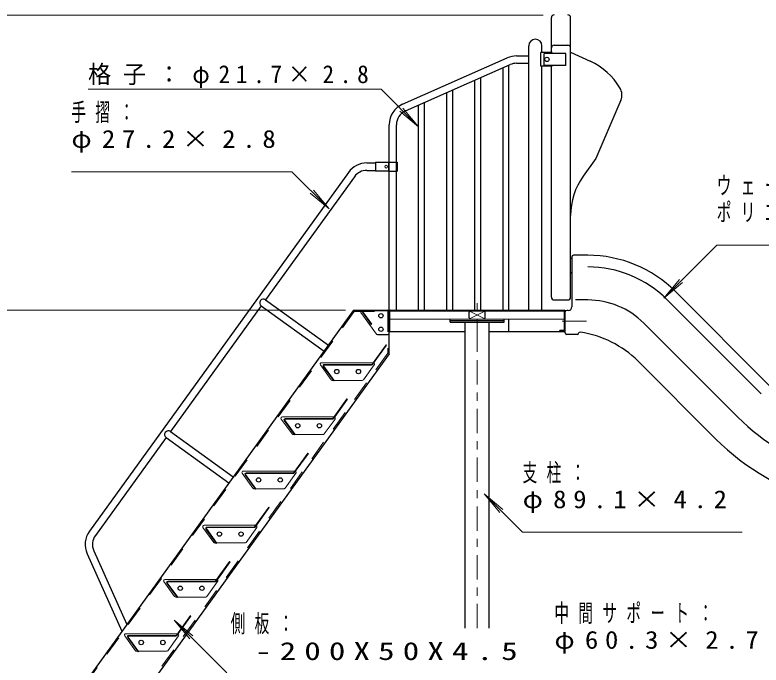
# Model space of a CAD drawing. Units: millimetres on the paper. Extents: x -365 to 0, y -61 to 257.
# Drawn here: x -283.1 to -191.3, y 104.2 to 184.2 of the extents above; entities that cross this region are included whole.
import ezdxf

# ---------------------------------------------------------------- set-up
doc = ezdxf.new("R2010")
doc.units = ezdxf.units.MM
doc.linetypes.add('USER1', pattern=[4.5, 2.5, -2])
doc.linetypes.add('USER2', pattern=[6, 3, -1, 1, -1])
doc.layers.add('LY_1', color=7, linetype='Continuous', lineweight=13)
doc.styles.add('ＭＳ ゴシック', font='')
doc.styles.get('ＭＳ ゴシック').set_extended_font_data('MS Gothic')

msp = doc.modelspace()

# ---------------------------------------------------------------- linework, layer by layer
at = {"layer": 'LY_1'}
for p, q in [((-218.082, 184.2), (-292.993, 184.2)), ((-274.096, 175.078), (-238.046, 175.078)), ((-238.046, 175.078), (-233.414, 170.445)), ((-233.414, 170.445), (-235.342, 172.743)), ((-233.414, 170.445), (-235.712, 172.374)), ((-276.145, 164.913), (-249.007, 164.913)), ((-249.007, 164.913), (-244.445, 160.351)), ((-244.445, 160.351), (-246.373, 162.649)), ((-244.445, 160.351), (-246.743, 162.28)), ((-196.734, 155.898), (-203.255, 149.376)), ((-196.734, 155.898), (-166.734, 155.898)), ((-203.255, 149.376), (-201.326, 151.675)), ((-203.255, 149.376), (-200.957, 151.305)), ((-242.417, 147.881), (-292.993, 147.881)), ((-242.417, 147.881), (-292.327, 147.881)), ((-238.599, 144.95), (-240.525, 147.617)), ((-239.247, 146.141), (-240.329, 147.638)), ((-239.185, 146.186), (-240.266, 147.683)), ((-240.204, 147.805), (-237.202, 147.805)), ((-227.154, 146.835), (-225.277, 147.774)), ((-225.277, 146.835), (-227.154, 147.774)), ((-239.247, 146.141), (-239.185, 146.186)), ((-236.972, 146.805), (-215.459, 146.805)), ((-237.416, 143.647), (-239.149, 141.246)), ((-237.354, 143.602), (-239.087, 141.202)), ((-237.416, 143.647), (-237.354, 143.602)), ((-245.372, 141.428), (-239.018, 141.428)), ((-244.183, 139.33), (-245.508, 141.164)), ((-243.867, 139.204), (-245.143, 140.972)), ((-243.805, 139.249), (-245.081, 141.016)), ((-245.019, 141.215), (-239.212, 141.215)), ((-245.019, 141.138), (-239.212, 141.138)), ((-238.889, 141.164), (-240.213, 139.33)), ((-244.048, 139.261), (-240.348, 139.261)), ((-243.867, 139.204), (-243.805, 139.249)), ((-242.231, 136.98), (-243.964, 134.58)), ((-242.169, 136.935), (-243.902, 134.535)), ((-242.231, 136.98), (-242.169, 136.935)), ((-248.998, 132.664), (-250.322, 134.497)), ((-250.187, 134.761), (-243.833, 134.761)), ((-248.682, 132.538), (-249.958, 134.305)), ((-248.62, 132.582), (-249.896, 134.35)), ((-249.834, 134.548), (-244.026, 134.548)), ((-249.834, 134.471), (-244.026, 134.471)), ((-243.704, 134.497), (-245.028, 132.664)), ((-248.863, 132.595), (-245.163, 132.595)), ((-248.682, 132.538), (-248.62, 132.582)), ((-247.046, 130.313), (-248.779, 127.913)), ((-246.983, 130.268), (-248.717, 127.868)), ((-247.046, 130.313), (-246.983, 130.268)), ((-253.813, 125.997), (-255.137, 127.83)), ((-255.002, 128.095), (-248.648, 128.095)), ((-253.497, 125.871), (-254.773, 127.638)), ((-253.434, 125.916), (-254.711, 127.683)), ((-254.649, 127.881), (-248.841, 127.881)), ((-254.649, 127.805), (-248.841, 127.805)), ((-248.519, 127.83), (-249.843, 125.997)), ((-253.678, 125.928), (-249.978, 125.928)), ((-253.497, 125.871), (-253.434, 125.916)), ((-225.353, 125.319), (-223.425, 123.02)), ((-225.353, 125.319), (-223.055, 123.39)), ((-220.617, 120.582), (-225.353, 125.319)), ((-251.86, 123.647), (-253.594, 121.246)), ((-251.798, 123.602), (-253.532, 121.202)), ((-251.86, 123.647), (-251.798, 123.602)), ((-259.817, 121.428), (-253.463, 121.428)), ((-259.463, 121.215), (-253.656, 121.215)), ((-258.628, 119.33), (-259.952, 121.164)), ((-258.311, 119.204), (-259.588, 120.972)), ((-258.249, 119.249), (-259.526, 121.016)), ((-259.463, 121.138), (-253.656, 121.138)), ((-253.334, 121.164), (-254.658, 119.33)), ((-220.617, 120.582), (-193.617, 120.582)), ((-258.493, 119.261), (-254.793, 119.261)), ((-258.311, 119.204), (-258.249, 119.249)), ((-256.675, 116.98), (-258.409, 114.58)), ((-256.613, 116.935), (-258.347, 114.535)), ((-256.675, 116.98), (-256.613, 116.935)), ((-263.443, 112.664), (-264.767, 114.497)), ((-264.632, 114.761), (-258.278, 114.761)), ((-263.126, 112.538), (-264.403, 114.305)), ((-263.064, 112.582), (-264.34, 114.35)), ((-264.278, 114.548), (-258.471, 114.548)), ((-264.278, 114.471), (-258.471, 114.471)), ((-258.148, 114.497), (-259.473, 112.664)), ((-263.308, 112.595), (-259.608, 112.595)), ((-263.126, 112.538), (-263.064, 112.582)), ((-261.49, 110.313), (-263.224, 107.913)), ((-261.428, 110.268), (-263.161, 107.868)), ((-261.49, 110.313), (-261.428, 110.268)), ((-263.512, 109.766), (-261.583, 107.468)), ((-263.512, 109.766), (-261.214, 107.837)), ((-257.035, 103.289), (-263.512, 109.766)), ((-268.258, 105.997), (-269.582, 107.83)), ((-269.446, 108.095), (-263.092, 108.095)), ((-267.941, 105.871), (-269.217, 107.638)), ((-267.879, 105.916), (-269.155, 107.683)), ((-269.093, 107.881), (-263.286, 107.881)), ((-269.093, 107.805), (-263.286, 107.805)), ((-262.963, 107.83), (-264.287, 105.997)), ((-268.122, 105.928), (-264.422, 105.928)), ((-267.941, 105.871), (-267.879, 105.916))]:
    msp.add_line(p, q, dxfattribs=at)
at = {"layer": 'LY_1', "lineweight": 25}
for p, q in [((-217.082, 179.578), (-217.082, 183.881)), ((-214.716, 149.481), (-214.716, 183.881)), ((-219.859, 147.881), (-219.859, 180.405)), ((-218.239, 179.578), (-218.239, 180.405)), ((-216.749, 180.481), (-215.049, 180.481)), ((-221.381, 179.168), (-219.859, 179.168)), ((-218.382, 177.911), (-218.382, 179.578)), ((-216.967, 179.578), (-218.382, 179.578)), ((-215.316, 179.478), (-217.982, 179.478)), ((-217.982, 178.011), (-217.982, 179.478)), ((-216.967, 179.478), (-216.967, 179.578)), ((-215.316, 178.011), (-215.316, 179.478)), ((-214.716, 179.632), (-212.3, 178.519)), ((-235.388, 173.243), (-222.506, 178.931)), ((-221.381, 178.261), (-219.859, 178.261)), ((-235.022, 172.414), (-222.14, 178.101)), ((-223.021, 147.881), (-223.021, 177.712)), ((-222.298, 147.881), (-222.298, 178.031)), ((-216.967, 177.911), (-218.382, 177.911)), ((-218.239, 147.881), (-218.239, 177.911)), ((-215.316, 178.011), (-217.982, 178.011)), ((-217.082, 149.481), (-217.082, 177.911)), ((-216.967, 177.911), (-216.967, 178.011)), ((-225.762, 147.881), (-225.762, 176.502)), ((-226.486, 147.881), (-226.486, 176.183)), ((-229.95, 147.881), (-229.95, 174.653)), ((-229.226, 147.881), (-229.226, 174.973)), ((-208.536, 173.721), (-211.614, 166.534)), ((-233.414, 147.881), (-233.414, 173.124)), ((-232.69, 147.881), (-232.69, 173.443)), ((-237.049, 147.881), (-237.049, 170.694)), ((-236.142, 147.881), (-236.142, 170.694)), ((-211.614, 166.534), (-213.158, 164.379)), ((-239.789, 166.001), (-238.716, 166.001)), ((-238.716, 166.081), (-237.129, 166.081)), ((-238.716, 166.081), (-238.716, 165.015)), ((-237.129, 166.098), (-236.062, 166.098)), ((-237.129, 166.098), (-237.129, 164.998)), ((-236.062, 166.098), (-236.062, 164.998)), ((-242.048, 164.846), (-273.93, 120.701)), ((-239.789, 165.095), (-238.716, 165.095)), ((-238.716, 165.015), (-237.129, 165.015)), ((-237.129, 164.998), (-236.062, 164.998)), ((-241.313, 164.315), (-252.251, 149.171)), ((-214.561, 154.448), (-214.561, 148.302)), ((-212.602, 154.648), (-214.361, 154.648)), ((-214.761, 154.152), (-214.761, 152.604)), ((-201.826, 150.184), (-190.263, 138.621)), ((-252.251, 149.171), (-244.519, 143.586)), ((-216.749, 149.148), (-215.049, 149.148)), ((-212.602, 149.148), (-214.121, 149.148)), ((-202.84, 149.171), (-191.277, 137.608)), ((-241.417, 147.881), (-275.049, 101.314)), ((-252.782, 148.436), (-263.961, 132.957)), ((-252.782, 148.436), (-245.05, 142.851)), ((-241.417, 147.881), (-237.202, 147.881)), ((-236.906, 147.881), (-215.526, 147.881)), ((-214.995, 147.869), (-215.182, 147.869)), ((-237.126, 147.728), (-237.126, 145.215)), ((-237.049, 142.543), (-237.049, 147.738)), ((-236.972, 145.215), (-236.972, 147.738)), ((-236.906, 147.805), (-215.526, 147.805)), ((-227.216, 146.958), (-227.216, 147.651)), ((-225.216, 146.958), (-225.216, 147.651)), ((-215.459, 145.215), (-215.459, 147.738)), ((-215.382, 145.115), (-215.382, 147.738)), ((-229.549, 146.605), (-229.549, 146.805)), ((-229.549, 146.405), (-229.549, 146.605)), ((-229.549, 146.605), (-222.882, 146.605)), ((-229.549, 146.405), (-222.882, 146.405)), ((-227.701, 108.76), (-227.701, 146.405)), ((-224.731, 108.76), (-224.731, 146.405)), ((-222.882, 146.605), (-222.882, 146.805)), ((-222.882, 146.405), (-222.882, 146.605)), ((-222.326, 145.215), (-222.326, 146.805)), ((-205.715, 146.295), (-194.152, 134.732)), ((-237.049, 145.215), (-237.126, 145.215)), ((-227.701, 145.215), (-236.972, 145.215)), ((-215.382, 145.215), (-224.731, 145.215)), ((-215.549, 145.381), (-216.049, 145.381)), ((-216.049, 145.215), (-216.049, 145.381)), ((-238.464, 144.881), (-237.216, 144.881)), ((-213.919, 144.915), (-215.182, 144.915)), ((-237.049, 142.543), (-270.027, 96.881)), ((-206.418, 141.624), (-196.839, 132.045)), ((-240.172, 141.138), (-243.506, 141.138)), ((-244.987, 134.471), (-248.321, 134.471)), ((-264.491, 132.222), (-273.195, 120.17)), ((-264.491, 132.222), (-256.759, 126.638)), ((-263.961, 132.957), (-256.228, 127.373)), ((-249.802, 127.805), (-253.135, 127.805)), ((-254.617, 121.138), (-257.95, 121.138)), ((-274.214, 117.929), (-269.936, 108.393)), ((-273.387, 118.3), (-269.323, 109.242)), ((-259.432, 114.471), (-262.765, 114.471)), ((-264.246, 107.805), (-267.58, 107.805))]:
    msp.add_line(p, q, dxfattribs=at)
at = {"layer": 'LY_1', "linetype": 'USER2'}
for p, q in [((-226.216, 143.759), (-226.216, 149.368)), ((-212.743, 146.548), (-216.268, 146.548)), ((-226.216, 108.76), (-226.216, 143.759))]:
    msp.add_line(p, q, dxfattribs=at)
at = {"layer": 'LY_1', "linetype": 'USER1'}
for p, q in [((-241.34, 147.731), (-274.899, 101.265)), ((-241.34, 147.731), (-237.199, 147.731)), ((-237.199, 147.731), (-237.199, 142.591)), ((-237.199, 142.591), (-270.103, 97.031))]:
    msp.add_line(p, q, dxfattribs=at)
at = {"layer": 'LY_1', "lineweight": 25}
for centre in [(-217.634, 178.745), (-238.049, 147.215), (-238.049, 145.548), (-243.484, 140.345), (-240.818, 140.345), (-248.299, 133.678), (-245.633, 133.678), (-253.114, 127.011), (-250.447, 127.011), (-257.929, 120.345), (-255.262, 120.345), (-262.744, 113.678), (-260.077, 113.678), (-267.558, 107.011), (-264.892, 107.011)]:
    msp.add_circle(centre, 0.267, dxfattribs=at)
at = {"layer": 'LY_1'}
msp.add_circle((-237.396, 165.548), 0.167, dxfattribs=at)
at = {"layer": 'LY_1', "lineweight": 25}
for centre, radius, start, end in [((-216.749, 183.881), 0.333, 90, 180), ((-215.049, 183.881), 0.333, 0, 90), ((-219.049, 180.405), 0.81, 0, 180), ((-216.749, 180.148), 0.333, 90, 180), ((-215.049, 180.148), 0.333, 0, 90), ((-221.381, 176.381), 2.787, 90, 113.82161), ((-221.381, 176.381), 1.88, 90, 113.82161), ((-215.787, 170.95), 8.333, 30.92221, 65.26068), ((-210.068, 174.376), 1.667, 336.86307, 30.92221), ((-234.262, 170.694), 2.787, 113.82161, 180), ((-234.262, 170.694), 1.88, 113.82161, 180), ((-239.789, 163.215), 2.787, 90, 144.16234), ((-239.789, 163.215), 1.88, 90, 144.16234), ((-206.382, 159.528), 8.333, 144.39388, 180), ((-214.661, 154.352), 0.1, 270, 0), ((-214.361, 154.448), 0.2, 90, 180), ((-212.602, 139.408), 15.24, 45, 90), ((-214.661, 154.152), 0.1, 90, 180), ((-214.661, 152.604), 0.1, 180, 270), ((-214.661, 152.404), 0.1, 0, 90), ((-212.602, 139.408), 13.807, 45, 90), ((-252.516, 148.803), 0.453, 54.16235, 234.16235), ((-216.749, 149.481), 0.333, 180, 270), ((-215.049, 149.481), 0.333, 270, 0), ((-212.602, 139.408), 9.74, 45, 90), ((-237.202, 147.728), 0.153, 0, 90), ((-236.906, 147.738), 0.143, 90, 180), ((-215.526, 147.738), 0.143, 0, 90), ((-215.182, 147.669), 0.2, 90, 180), ((-214.995, 148.302), 0.433, 270, 0), ((-236.906, 147.738), 0.0667, 90, 180), ((-227.062, 147.651), 0.153, 90, 180), ((-227.062, 146.958), 0.153, 180, 270), ((-225.369, 147.651), 0.153, 0, 90), ((-225.369, 146.958), 0.153, 270, 0), ((-215.526, 147.738), 0.0667, 0, 90), ((-215.182, 145.115), 0.2, 180, 270), ((-213.538, 144.994), 0.2, 81.2965, 162.43905), ((-215.45, 132.504), 12.835, 45.27958, 81.2965), ((-237.216, 145.048), 0.167, 270, 0), ((-213.919, 145.115), 0.2, 270, 342.43905), ((-175.861, 153.048), 25.885, 225.04917, 254.95083), ((-264.226, 132.59), 0.453, 54.16235, 234.16235), ((-175.861, 153.048), 29.685, 225.04917, 254.95083), ((-271.671, 119.07), 2.787, 144.16234, 204.16235), ((-271.671, 119.07), 1.88, 144.16234, 204.16235)]:
    msp.add_arc(centre, radius, start, end, dxfattribs=at)
at = {"layer": 'LY_1'}
for centre, radius, start, end in [((-240.39, 147.715), 0.167, 90, 215.83765), ((-240.204, 147.728), 0.153, 90, 215.83765), ((-240.204, 147.728), 0.0767, 90, 215.83765), ((-237.202, 147.728), 0.0767, 0, 90), ((-238.464, 145.048), 0.167, 215.83765, 270), ((-245.372, 141.261), 0.167, 90, 215.83765), ((-239.024, 141.261), 0.167, 324.16235, 59.69902), ((-245.019, 141.061), 0.153, 90, 215.83765), ((-245.019, 141.061), 0.0767, 90, 215.83765), ((-239.212, 141.291), 0.0767, 270, 324.16235), ((-239.212, 141.291), 0.153, 270, 324.16235), ((-244.048, 139.428), 0.167, 215.83765, 270), ((-240.348, 139.428), 0.167, 270, 324.16235), ((-250.187, 134.595), 0.167, 90, 215.83765), ((-249.834, 134.395), 0.153, 90, 215.83765), ((-249.834, 134.395), 0.0767, 90, 215.83765), ((-244.026, 134.625), 0.0767, 270, 324.16235), ((-244.026, 134.625), 0.153, 270, 324.16235), ((-243.839, 134.595), 0.167, 324.16235, 59.69902), ((-248.863, 132.761), 0.167, 215.83765, 270), ((-245.163, 132.761), 0.167, 270, 324.16235), ((-255.002, 127.928), 0.167, 90, 215.83765), ((-254.649, 127.728), 0.153, 90, 215.83765), ((-254.649, 127.728), 0.0767, 90, 215.83765), ((-248.841, 127.958), 0.0767, 270, 324.16235), ((-248.841, 127.958), 0.153, 270, 324.16235), ((-248.654, 127.928), 0.167, 324.16235, 59.69902), ((-253.678, 126.095), 0.167, 215.83765, 270), ((-249.978, 126.095), 0.167, 270, 324.16235), ((-259.817, 121.261), 0.167, 90, 215.83765), ((-259.463, 121.061), 0.153, 90, 215.83765), ((-253.656, 121.291), 0.0767, 270, 324.16235), ((-253.656, 121.291), 0.153, 270, 324.16235), ((-253.469, 121.261), 0.167, 324.16235, 59.69902), ((-259.463, 121.061), 0.0767, 90, 215.83765), ((-258.493, 119.428), 0.167, 215.83765, 270), ((-254.793, 119.428), 0.167, 270, 324.16235), ((-264.632, 114.595), 0.167, 90, 215.83765), ((-264.278, 114.395), 0.153, 90, 215.83765), ((-264.278, 114.395), 0.0767, 90, 215.83765), ((-258.471, 114.625), 0.0767, 270, 324.16235), ((-258.471, 114.625), 0.153, 270, 324.16235), ((-258.284, 114.595), 0.167, 324.16235, 59.69902), ((-263.308, 112.761), 0.167, 215.83765, 270), ((-259.608, 112.761), 0.167, 270, 324.16235), ((-269.446, 107.928), 0.167, 90, 215.83765), ((-269.093, 107.728), 0.153, 90, 215.83765), ((-269.093, 107.728), 0.0767, 90, 215.83765), ((-263.286, 107.958), 0.0767, 270, 324.16235), ((-263.286, 107.958), 0.153, 270, 324.16235), ((-263.098, 107.928), 0.167, 324.16235, 59.69902), ((-268.122, 106.095), 0.167, 215.83765, 270), ((-264.422, 106.095), 0.167, 270, 324.16235)]:
    msp.add_arc(centre, radius, start, end, dxfattribs=at)

# ---------------------------------------------------------------- texts
at = {"layer": 'LY_1', "char_height": 2.199, "style": 'ＭＳ ゴシック'}
for s, insert, attachment_point in [('\\T1.5;\\W0.95;格子：φ21.7×2.8', (-274.096, 175.228), 7), ('\\T1.64;\\W0.6;手摺：', (-276.145, 173.363), 1), ('\\T1.5;\\W1.1;φ27.2×2.8', (-276.145, 170.063), 1), ('\\T1.64;\\W0.6;ウェーブスライダー：', (-196.734, 164.348), 1), ('\\T1.64;\\W0.6;ポリエチレン回転成形', (-196.734, 161.048), 1), ('\\T1.64;\\W0.6;支柱：', (-220.617, 129.032), 1), ('\\T1.5;\\W1.1;φ89.1×4.2', (-220.617, 125.732), 1), ('\\T1.64;\\W0.6;中間サポート：', (-216.707, 111.739), 1), ('\\T1.64;\\W0.6;側板：', (-256.543, 109.239), 4), ('\\T1.5;\\W1.1;φ60.3×2.7', (-216.707, 108.439), 1), ('\\T1.5;\\W1.35;-200X50X4.5', (-253.543, 105.939), 4)]:
    msp.add_mtext(s, dxfattribs=dict(at, insert=insert, attachment_point=attachment_point))

doc.saveas('drawing.dxf')
